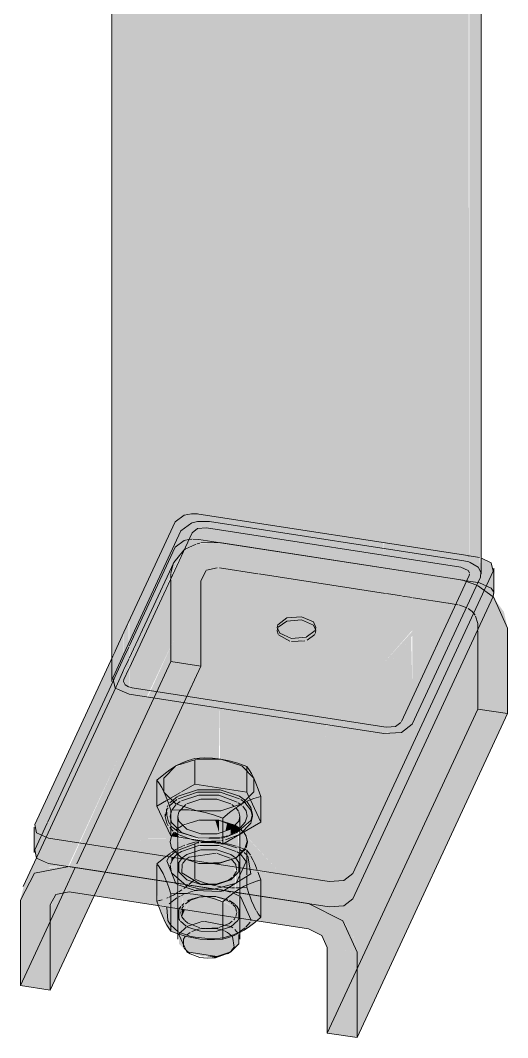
# Model space of a CAD drawing. Header units: millimetres. Extents: x -3576 to 4228, y -1686 to 5244.
# Drawn here: x -1840.1 to -1714.3, y 133.5 to 396.2 of the extents above; entities that cross this region are included whole.
import ezdxf

# ---------------------------------------------------------------- set-up
doc = ezdxf.new("R2010")
doc.units = ezdxf.units.MM
doc.layers.add('A_--------_E-', color=8, linetype='Continuous', lineweight=9)
doc.layers.add('M-_EQPT----_E', color=7, linetype='Continuous', lineweight=9)

# ---------------------------------------------------------------- blocks, each defined once
blk = doc.blocks.new('PNS-Filter column D1200 _180 Left feed 50-50_ - ASY PNS-Filter column D1200_iam-904181-В50 Аксонометрия')
at = {"layer": 'A_--------_E-'}
h = blk.add_hatch(color=254, dxfattribs=at)
h.paths.add_polyline_path([(-1813.33, 225.96), (-1811.98, 229.5), (-1812.08, 231.21), (-1813.33, 228.02), (-1813.33, 226.55)])
h.paths.add_polyline_path([(-1795.73, 580.55), (-1795.73, 581.75), (-1797.03, 580.78)])
h = blk.add_hatch(color=254, dxfattribs=at)
h.paths.add_polyline_path([(-1813.33, 228.52), (-1811.98, 231.41), (-1812.18, 240.71), (-1813.33, 237.95), (-1813.33, 229.81)])
h.paths.add_polyline_path([(-1811.98, 561.53), (-1811.98, 567.08), (-1795.73, 564.56), (-1795.73, 565.26), (-1813.03, 568.14), (-1813.33, 568.13), (-1813.33, 561.74)])
h.paths.add_polyline_path([(-1795.73, 574.3), (-1795.73, 580.55), (-1797.03, 580.78), (-1803.92, 575.66), (-1800.34, 575.07)])
h = blk.add_hatch(color=254, dxfattribs=at)
h.paths.add_polyline_path([(-1726.37, 254.95), (-1726.37, 258.24), (-1746.3, 261.32), (-1746.3, 258.03), (-1726.88, 255.03)])
h.paths.add_polyline_path([(-1730.43, 566.1), (-1726.37, 569.11), (-1726.37, 571.51), (-1738.75, 572.66), (-1758, 575.09), (-1784.62, 578.58), (-1792.05, 579.9), (-1792.05, 573.69), (-1774.76, 570.81), (-1736.18, 566.6), (-1733.64, 566.38)])
h.paths.add_polyline_path([(-1726.37, 548.98), (-1726.37, 565.75), (-1730.43, 566.1), (-1742.5, 557.49), (-1743.24, 557.35), (-1746.99, 557.72), (-1792.05, 564.49), (-1792.05, 564), (-1746.3, 556.92), (-1746.3, 551.37), (-1732.3, 549.4), (-1728.43, 549.04)])
h = blk.add_hatch(color=254, dxfattribs=at)
h.paths.add_polyline_path([(-1813.33, 238.23), (-1811.98, 241.13), (-1811.98, 561.53), (-1813.33, 561.74), (-1813.33, 251.48)])
h.paths.add_polyline_path([(-1795.73, 565.26), (-1795.73, 574.3), (-1803.92, 575.66), (-1813.33, 568.68), (-1812.69, 568.05), (-1811.17, 567.65), (-1807.48, 567.08)])
h = blk.add_hatch(color=254, dxfattribs=at)
h.paths.add_polyline_path([(-1726.37, 258.24), (-1726.37, 548.98), (-1732.3, 549.4), (-1741.82, 550.68), (-1746.3, 551.37), (-1746.3, 261.32), (-1726.88, 258.31)])
h.paths.add_polyline_path([(-1743.24, 557.35), (-1741.71, 557.72), (-1730.43, 566.1), (-1747.51, 567.66), (-1780.18, 571.71), (-1792.05, 573.69), (-1792.05, 564.69), (-1745.52, 557.49)])
h = blk.add_hatch(color=254, dxfattribs=at)
h.paths.add_polyline_path([(-1738.95, 214.46), (-1722.31, 250.31), (-1726.88, 251.78), (-1738.95, 253.65), (-1738.95, 217.45)])
h.paths.add_polyline_path([(-1724.25, 252.83), (-1724.25, 257.91), (-1726.37, 258.24), (-1726.37, 254.95), (-1724.47, 253.82)])
h.paths.add_polyline_path([(-1724.25, 565.57), (-1721.35, 565.54), (-1721.35, 570.24), (-1724.25, 568.09), (-1724.25, 565.82)])
h.paths.add_polyline_path([(-1724.25, 548.92), (-1724.25, 565.57), (-1726.37, 565.75), (-1726.24, 548.97), (-1724.53, 548.92)])
h = blk.add_hatch(color=254, dxfattribs=at)
h.paths.add_polyline_path([(-1746.3, 212.01), (-1746.3, 254.79), (-1788.84, 261.34), (-1794.02, 261.07), (-1797.85, 259.3), (-1811.98, 228.57), (-1811.98, 222.17), (-1807.45, 221.47), (-1793.53, 250.94), (-1793.53, 229.43), (-1797.91, 219.99), (-1746.97, 212.11)])
h.paths.add_polyline_path([(-1811.98, 231.41), (-1800.13, 256.77), (-1797.58, 259.9), (-1795.73, 263.88), (-1794.01, 264.96), (-1790.8, 264.92), (-1746.3, 258.03), (-1746.47, 261.35), (-1794.33, 268.67), (-1797.8, 268.41), (-1800.13, 266.66), (-1811.98, 241.13), (-1811.98, 237.95)])
h.paths.add_polyline_path([(-1770.08, 235.79), (-1773.12, 237.13), (-1773.12, 237.95), (-1769.69, 236.64), (-1765.91, 237.18), (-1763.96, 238.65), (-1764.24, 237.62), (-1766.65, 236.05), (-1767.49, 235.99)])
h.paths.add_polyline_path([(-1746.3, 551.37), (-1746.3, 556.92), (-1811.98, 567.08), (-1811.98, 561.53), (-1778.75, 556.39)])
h = blk.add_hatch(color=254, dxfattribs=at)
h.paths.add_polyline_path([(-1724.25, 548.92), (-1721.35, 548.91), (-1721.35, 565.32), (-1724.25, 565.57), (-1724.25, 555.23)])
h.paths.add_polyline_path([(-1724.25, 257.91), (-1724.53, 548.92), (-1726.37, 548.85), (-1726.37, 258.24), (-1724.25, 257.91)])
h.paths.add_polyline_path([(-1722.31, 250.31), (-1721.35, 253.02), (-1721.56, 257.49), (-1724.25, 257.91), (-1724.5, 253.96), (-1724.55, 254.14), (-1726.88, 255.03), (-1738.95, 256.89), (-1738.95, 253.65), (-1725.47, 251.33), (-1724.47, 251.01)])
for color, points in [(10, [(-1816.22, 231.99), (-1813.33, 238.23), (-1813.33, 561.74), (-1816.22, 562.19), (-1816.22, 237.95)]), (10, [(-1721.35, 257.4), (-1721.35, 548.91), (-1724.25, 548.85), (-1724.25, 257.91), (-1721.56, 257.49)]), (10, [(-1718.06, 247.35), (-1718.03, 247.42), (-1718.03, 253.96), (-1720.34, 248.98), (-1720.03, 248.76)]), (254, [(-1760.39, 167.31), (-1756.59, 167.6), (-1754.1, 169.7), (-1718.06, 247.35), (-1720.44, 248.76), (-1754.26, 175.88), (-1756.6, 187.74), (-1765.7, 168.13), (-1760.54, 167.33)]), (10, [(-1753.14, 155.57), (-1714.32, 239.22), (-1715.28, 243.43), (-1718.09, 247.3), (-1754.4, 169.25), (-1756.82, 167.58), (-1760.89, 167.39), (-1765.7, 168.13), (-1760.39, 166.21), (-1756.82, 163.65), (-1754.1, 159.78), (-1753.41, 156.77)]), (10, [(-1753.14, 133.53), (-1714.32, 217.18), (-1714.32, 239.22), (-1753.14, 155.57)]), (254, [(-1818.21, 176.25), (-1798.94, 217.8), (-1814.96, 205.29), (-1827.52, 177.69), (-1821.7, 176.79)]), (254, [(-1827.75, 177.73), (-1814.96, 205.29), (-1829.3, 194.1), (-1835.87, 179.86), (-1831.97, 178.38), (-1829.74, 178.04)]), (254, [(-1789.36, 186.14), (-1788.79, 186.51), (-1789.77, 189.64), (-1794.54, 189.47), (-1797.91, 188.15), (-1796.68, 187.19), (-1793.5, 186.14), (-1789.89, 186.14)]), (254, [(-1788.84, 186.7), (-1788.84, 189.64), (-1789.77, 189.64), (-1789.05, 187.33)]), (254, [(-1788.73, 186.35), (-1787.13, 186.88), (-1786.7, 188.93), (-1788.84, 189.64), (-1788.79, 186.51)]), (10, [(-1835.88, 179.92), (-1833.39, 185.29), (-1835.87, 186.39), (-1836.37, 188.58), (-1836.37, 182.05)]), (254, [(-1793.63, 185.02), (-1793.5, 185.05), (-1793.5, 186.14), (-1797.09, 187.33), (-1798.06, 188.3), (-1798.87, 187.78), (-1799.16, 187.17), (-1798.5, 186.51), (-1794.02, 185.02)]), (254, [(-1794.47, 185.02), (-1799.16, 186.49), (-1798.87, 185.84), (-1795.85, 185.02), (-1794.54, 185.02)]), (254, [(-1792.51, 185.02), (-1788.37, 185.18), (-1785.78, 186.04), (-1785.78, 187.33), (-1790.2, 186.14), (-1793.5, 186.14), (-1793.5, 185.02)]), (254, [(-1787.13, 186.88), (-1785.78, 187.33), (-1784.81, 188.3), (-1786.7, 188.93), (-1787.04, 187.33)]), (254, [(-1785.78, 186.04), (-1784.22, 186.66), (-1783.71, 187.49), (-1784.81, 188.3), (-1785.78, 187.33), (-1785.78, 186.51)]), (254, [(-1799.16, 185.27), (-1799.43, 186.05), (-1800.21, 186.44), (-1801.01, 185.56), (-1799.31, 185.3)]), (254, [(-1790.35, 178.49), (-1788.12, 178.73), (-1784.04, 180.31), (-1783.71, 180.96), (-1784.36, 181.62), (-1789.76, 183.11), (-1794.75, 182.87), (-1798.5, 181.62), (-1799.16, 180.64), (-1798.06, 179.83), (-1796.52, 179.43), (-1790.36, 178.49)]), (10, [(-1839.12, 172.94), (-1835.87, 176.18), (-1832.32, 177.63), (-1827.75, 177.73), (-1833.47, 178.8), (-1835.91, 179.86), (-1838.42, 174.45)]), (254, [(-1801.09, 179.03), (-1800.13, 179.99), (-1801.09, 179.98), (-1801.09, 179.21)]), (254, [(-1790.43, 178.49), (-1796.52, 179.32), (-1793.5, 178.49), (-1793.04, 178.49)]), (10, [(-1832.35, 167.83), (-1827.77, 177.69), (-1832.83, 177.42), (-1836.4, 175.96), (-1839.12, 172.94), (-1840.08, 169.02), (-1832.83, 167.9)]), (254, [(-1832.35, 167.83), (-1830.93, 170.49), (-1827.52, 171.16), (-1821.03, 170.16), (-1818.21, 176.25), (-1827.8, 177.63), (-1831.79, 169.02)]), (254, [(-1784.49, 171.04), (-1784.77, 177.61), (-1786.63, 174.17), (-1793.5, 173.26), (-1798.38, 175.85), (-1798.38, 173.19), (-1784.78, 171.08)]), (10, [(-1832.35, 145.78), (-1821.03, 170.16), (-1827.52, 171.16), (-1830.93, 170.49), (-1832.35, 167.31)]), (254, [(-1797.56, 166.53), (-1796.52, 168.77), (-1789.28, 169.67), (-1784.49, 166.91), (-1784.49, 171.04), (-1798.38, 172.94), (-1798.26, 166.64), (-1797.59, 166.53)]), (10, [(-1832.35, 145.78), (-1832.35, 167.83), (-1840.08, 169.02), (-1840.08, 146.98), (-1832.83, 145.86)]), (10, [(-1753.14, 155.57), (-1754.16, 159.87), (-1757.04, 163.81), (-1760.89, 166.58), (-1765.7, 168.13), (-1765.7, 161.6), (-1762.24, 159.78), (-1760.87, 156.77), (-1753.5, 155.63)]), (10, [(-1801.23, 161.02), (-1801.31, 167.11), (-1804.33, 167.31), (-1802.79, 163.52), (-1801.65, 161.6)]), (10, [(-1799.16, 160.26), (-1799.16, 166.77), (-1801.23, 167.09), (-1801.23, 161.02)]), (254, [(-1789.93, 158.83), (-1787.85, 158.95), (-1784.92, 159.92), (-1783.71, 160.55), (-1783.71, 164.38), (-1797.59, 166.45), (-1798.38, 164.76), (-1798.54, 166.68), (-1799.16, 166.77), (-1798.99, 160.21), (-1795.43, 159.27), (-1791.84, 158.85)]), (254, [(-1798.38, 164.76), (-1797.59, 166.53), (-1798.38, 166.65)]), (10, [(-1783.71, 160.5), (-1781.86, 161.6), (-1779.12, 163.68), (-1783.71, 164.38), (-1783.71, 160.55)]), (10, [(-1791.84, 154.48), (-1788.8, 154.67), (-1785.78, 155.67), (-1783.71, 157.74), (-1783.71, 160.5), (-1786.32, 159.39), (-1788.88, 158.89), (-1792.92, 158.93), (-1795.43, 159.27), (-1799.16, 160.26), (-1799.14, 157.73), (-1797.09, 155.67), (-1792.95, 154.48)]), (10, [(-1753.14, 133.53), (-1753.14, 155.57), (-1760.87, 156.77), (-1760.87, 134.72), (-1753.5, 133.58)]), (10, [(-1789.68, 154.16), (-1789.36, 154.48), (-1791.73, 154.48)])]:
    blk.add_hatch(color=color, dxfattribs=at).paths.add_polyline_path(points)
h = blk.add_hatch(color=254, dxfattribs=at)
h.paths.add_polyline_path([(-1811.98, 241.13), (-1800.13, 266.66), (-1797.8, 268.41), (-1794.01, 268.7), (-1746.3, 261.35), (-1746.3, 551.37), (-1811.98, 561.53), (-1811.98, 251.48)])
h.paths.add_polyline_path([(-1746.3, 254.79), (-1746.3, 258.03), (-1792.05, 265.11), (-1794.33, 264.94), (-1795.73, 263.88), (-1797.58, 259.61), (-1793.5, 261.28), (-1787.64, 261.18), (-1747.34, 254.95)])
h = blk.add_hatch(color=254, dxfattribs=at)
h.paths.add_polyline_path([(-1772.73, 175.75), (-1782.71, 186.49), (-1783.71, 185.91), (-1783.48, 182.63), (-1782.01, 182.34), (-1781.77, 182.24), (-1781.64, 181.96), (-1779.96, 179.21), (-1778.61, 176.66), (-1773.58, 175.88)])
h.paths.add_polyline_path([(-1754.26, 175.88), (-1720.34, 248.98), (-1722.35, 250.23), (-1738.95, 214.46), (-1741.74, 212.35), (-1745.34, 212.01), (-1756.6, 187.74), (-1754.95, 179.38)])
h.paths.add_polyline_path([(-1802.45, 180.35), (-1801.09, 181.33), (-1801.09, 182.57), (-1800.3, 181.84), (-1799.16, 182.87), (-1799.38, 185.31), (-1801.09, 185.56), (-1801.31, 185.03), (-1807.18, 185.02), (-1814.84, 182.26), (-1803.05, 180.44)])
h.paths.add_polyline_path([(-1815.54, 223.74), (-1813.33, 228.52), (-1813.46, 237.95), (-1816.22, 231.99), (-1816.22, 226.41), (-1815.62, 223.78)])
h.paths.add_polyline_path([(-1829.3, 194.1), (-1814.96, 205.29), (-1807.45, 221.47), (-1812.45, 222.38), (-1815.62, 223.56), (-1829.03, 194.68)])
h.paths.add_polyline_path([(-1796.21, 205.27), (-1794.02, 205.67), (-1792.13, 205.54), (-1791.93, 205.45), (-1788.81, 205.45), (-1788.84, 218.59), (-1794.31, 219.43), (-1796.19, 205.45)])
h.paths.add_polyline_path([(-1761.09, 210.51), (-1758.31, 213.86), (-1760.89, 214.13), (-1761.64, 213.3), (-1761.38, 212.01)])
h.paths.add_polyline_path([(-1798.92, 217.81), (-1796.42, 219.76), (-1797.91, 219.99), (-1798.5, 218.71)])
h.paths.add_polyline_path([(-1738.95, 253.65), (-1738.95, 256.89), (-1746.3, 258.03), (-1746.3, 254.79), (-1740.93, 253.96)])
h = blk.add_hatch(color=254, dxfattribs=at)
h.paths.add_polyline_path([(-1797.91, 219.99), (-1793.53, 229.81), (-1793.53, 251.48), (-1807.22, 221.43), (-1798.5, 220.08)])
h.paths.add_polyline_path([(-1811.98, 228.86), (-1798.5, 258.58), (-1800.3, 256.59), (-1811.98, 230.97), (-1811.98, 229.5)])
h.paths.add_polyline_path([(-1770.08, 235.79), (-1766.15, 236.18), (-1763.96, 237.83), (-1764.12, 238.53), (-1766.29, 236.89), (-1770.29, 236.7), (-1773.12, 237.95), (-1773.12, 237.13), (-1770.32, 235.9)])
h = blk.add_hatch(color=10, dxfattribs=at)
h.paths.add_polyline_path([(-1833.39, 185.29), (-1815.62, 223.78), (-1816.22, 226.41), (-1816.22, 231.99), (-1836.37, 188.58), (-1835.87, 186.39), (-1834.36, 185.73)])
h.paths.add_polyline_path([(-1720.34, 248.98), (-1718.03, 253.96), (-1718.53, 256.15), (-1721.35, 257.28), (-1721.63, 251.78), (-1722.07, 250.23), (-1721.35, 249.71)])
h = blk.add_hatch(color=254, dxfattribs=at)
h.paths.add_polyline_path([(-1781.77, 185.56), (-1781.77, 187.03), (-1782.71, 186.49), (-1782.22, 186.01)])
h.paths.add_polyline_path([(-1746.3, 212.01), (-1745.18, 212.35), (-1738.95, 225.77), (-1739.22, 236.89), (-1746.3, 228.35)])
h.paths.add_polyline_path([(-1746.3, 230.28), (-1738.95, 238.65), (-1738.95, 253.65), (-1746.3, 254.79), (-1746.3, 232.31)])
h = blk.add_hatch(color=254, dxfattribs=at)
h.paths.add_polyline_path([(-1801.09, 181.33), (-1800.54, 182.02), (-1801.09, 182.57), (-1801.09, 181.97)])
h.paths.add_polyline_path([(-1781.77, 182.01), (-1782.01, 182.34), (-1782.09, 182.12)])
h.paths.add_polyline_path([(-1814.96, 205.29), (-1798.92, 217.81), (-1797.91, 219.99), (-1807.45, 221.47), (-1813.33, 208.82)])
h.paths.add_polyline_path([(-1745.3, 212.08), (-1741.74, 212.35), (-1738.95, 214.46), (-1738.95, 225.77), (-1745.18, 212.35)])
h.paths.add_polyline_path([(-1811.98, 222.17), (-1812.05, 228.71), (-1813.33, 226.55), (-1813.33, 228.52), (-1815.32, 223.65), (-1812.45, 222.38)])
h.paths.add_polyline_path([(-1746.3, 228.35), (-1738.95, 237.22), (-1738.95, 238.42), (-1746.3, 230.28), (-1746.3, 229.81)])
h = blk.add_hatch(color=254, dxfattribs=at)
h.paths.add_polyline_path([(-1765.7, 168.13), (-1745.3, 212.08), (-1746.3, 212.01), (-1758.31, 213.86), (-1761.09, 210.51), (-1761.64, 213.3), (-1760.89, 214.26), (-1788.78, 218.58), (-1788.53, 205.45), (-1788.33, 205.45), (-1785.21, 204.42), (-1784.91, 204.66), (-1781.64, 203.54), (-1780.71, 202.19), (-1781, 201.72), (-1779.84, 200.56), (-1779.78, 199.02), (-1779.18, 199), (-1778.05, 195.31), (-1778.18, 189.1), (-1781.77, 187.03), (-1781.77, 185.56), (-1770.97, 173.84)])
h.paths.add_polyline_path([(-1815.53, 182.01), (-1807.16, 185.03), (-1801.09, 185.05), (-1801.31, 185.77), (-1804.82, 193.66), (-1804.82, 199.96), (-1801.49, 202.66), (-1801.23, 202.35), (-1799.92, 203.66), (-1796.8, 204.7), (-1796.75, 205.11), (-1796.17, 205.55), (-1794.31, 219.43), (-1796.42, 219.76), (-1798.94, 217.77), (-1815.38, 182.35)])
h.paths.add_polyline_path([(-1794.54, 192.07), (-1796.1, 192.59), (-1796.21, 192.25), (-1796.1, 192.24)])
h.paths.add_polyline_path([(-1792.4, 191.64), (-1792.74, 192.07), (-1793.85, 191.93), (-1792.43, 191.65)])
h.paths.add_polyline_path([(-1782.95, 193.86), (-1781.77, 194.73), (-1782.14, 194.67)])
h.paths.add_polyline_path([(-1784.51, 192.86), (-1783.4, 193.71), (-1784.51, 193.08)])
h.paths.add_polyline_path([(-1803.02, 196.97), (-1803.09, 198.48), (-1803.6, 198.11)])
h.paths.add_polyline_path([(-1802.45, 195.64), (-1802.16, 196.1), (-1802.95, 196.81), (-1802.64, 196.07)])
h = blk.add_hatch(color=254, dxfattribs=at)
h.paths.add_polyline_path([(-1801.09, 185.57), (-1801.31, 187.93), (-1802.29, 189.1), (-1802.29, 189.57), (-1801.09, 188.58), (-1801.09, 189.1), (-1799.16, 187.49), (-1798.87, 189.11), (-1798.06, 188.3), (-1794.02, 189.64), (-1788.7, 189.59), (-1784.81, 188.3), (-1783.71, 189.1), (-1783.48, 187.4), (-1781.77, 188.92), (-1781.56, 188.58), (-1780.57, 189.18), (-1780.84, 188.65), (-1781.77, 187.71), (-1781.77, 187.03), (-1778.05, 189.18), (-1778.05, 195.82), (-1779.31, 199.21), (-1779.84, 199.22), (-1779.84, 200.56), (-1781.19, 201.91), (-1780.81, 202.36), (-1781.77, 203.59), (-1785.09, 204.71), (-1785.21, 204.42), (-1788.81, 205.45), (-1788.84, 196.17), (-1794.54, 196), (-1797.57, 195.15), (-1796.22, 205.19), (-1796.75, 205.11), (-1796.8, 204.7), (-1800.3, 203.28), (-1801.27, 202.31), (-1801.49, 202.66), (-1804.82, 199.96), (-1804.82, 193.32), (-1801.23, 185.59)])
h.paths.add_polyline_path([(-1794.54, 192.07), (-1796.68, 192.31), (-1796.03, 192.57), (-1795.25, 192.31)])
h.paths.add_polyline_path([(-1792.4, 191.64), (-1793.84, 192.07), (-1792.74, 192.07), (-1792.42, 191.67)])
h.paths.add_polyline_path([(-1782.95, 193.86), (-1781.77, 194.73), (-1781.77, 194.47)])
h.paths.add_polyline_path([(-1784.51, 192.86), (-1784.36, 193.39), (-1783.31, 193.63), (-1784.51, 192.87)])
h.paths.add_polyline_path([(-1803.02, 196.97), (-1803.6, 198.11), (-1803.02, 198.53), (-1803.02, 198.11)])
h.paths.add_polyline_path([(-1802.45, 195.64), (-1802.86, 196.81), (-1802.16, 196.03)])
h = blk.add_hatch(color=254, dxfattribs=at)
h.paths.add_polyline_path([(-1783.55, 180.8), (-1782.19, 182.16), (-1783.71, 182.4), (-1783.57, 180.82)])
h.paths.add_polyline_path([(-1778.91, 176.71), (-1780.57, 180.39), (-1781.77, 182.01), (-1781.96, 179.21), (-1783.71, 180.64), (-1783.71, 177.45), (-1779.12, 176.74)])
h.paths.add_polyline_path([(-1799.32, 180.8), (-1799.16, 181.1), (-1799.38, 182.35), (-1800.23, 181.71), (-1799.38, 180.86)])
h.paths.add_polyline_path([(-1799.16, 179.84), (-1799.38, 180.74), (-1800.09, 179.98), (-1799.23, 179.85)])
h.paths.add_polyline_path([(-1801.09, 180.14), (-1801.31, 181.19), (-1802.29, 180.32), (-1801.31, 180.17)])
h.paths.add_polyline_path([(-1799.16, 182.47), (-1796.73, 183.52), (-1792.4, 184.15), (-1794.54, 184.39), (-1797.09, 184.95), (-1799.16, 185.02), (-1799.16, 182.57)])
h.paths.add_polyline_path([(-1783.71, 182.71), (-1783.93, 185.79), (-1787.6, 183.66), (-1784.05, 182.83)])
h.paths.add_polyline_path([(-1783.71, 186.59), (-1783.18, 186.96), (-1783.71, 187.17), (-1783.71, 186.66)])
h.paths.add_polyline_path([(-1799.16, 186.59), (-1799.38, 187.27), (-1799.69, 186.96), (-1799.38, 186.66)])
h.paths.add_polyline_path([(-1797.59, 194.99), (-1793.54, 196.17), (-1788.83, 196.2), (-1788.84, 205.45), (-1796.22, 205.19), (-1797.57, 195.15)])
h = blk.add_hatch(color=254, dxfattribs=at)
h.paths.add_polyline_path([(-1783.71, 187.49), (-1783.71, 189.4), (-1784.51, 188.2), (-1784.36, 188.15), (-1783.82, 187.6)])
h.paths.add_polyline_path([(-1799.16, 187.49), (-1798.34, 188.58), (-1799.16, 189.1), (-1799.16, 187.6)])
h.paths.add_polyline_path([(-1801.09, 187.71), (-1801.31, 188.59), (-1802.29, 189.57), (-1802.29, 188.92), (-1801.23, 187.85)])
h.paths.add_polyline_path([(-1781.77, 187.71), (-1780.57, 189.18), (-1780.57, 189.57), (-1781.77, 187.98)])
h = blk.add_hatch(color=254, dxfattribs=at)
h.paths.add_polyline_path([(-1801.08, 185.57), (-1800.08, 186.7), (-1801.09, 187.71), (-1801.09, 185.57)])
h.paths.add_polyline_path([(-1782.71, 186.49), (-1781.77, 187.03), (-1781.77, 187.71), (-1782.73, 186.51)])
h.paths.add_polyline_path([(-1783.18, 186.96), (-1781.77, 188.58), (-1781.96, 188.92), (-1783.48, 187.27)])
h.paths.add_polyline_path([(-1799.69, 186.96), (-1799.38, 187.4), (-1801.09, 189.1), (-1800.87, 188.15), (-1799.75, 187.03)])
h = blk.add_hatch(color=254, dxfattribs=at)
h.paths.add_polyline_path([(-1782.85, 186.64), (-1781.77, 187.98), (-1781.99, 188.15), (-1783.14, 186.93), (-1782.87, 186.66)])
h.paths.add_polyline_path([(-1800.01, 186.64), (-1799.75, 187.03), (-1801.09, 188.1), (-1801.09, 187.71), (-1800.04, 186.66)])
h = blk.add_hatch(color=254, dxfattribs=at)
h.paths.add_polyline_path([(-1783.71, 177.45), (-1783.71, 180.64), (-1784.81, 179.83), (-1789.57, 178.49), (-1788.84, 178.24), (-1784.74, 177.69), (-1784.49, 177.57), (-1784.2, 177.52)])
h.paths.add_polyline_path([(-1797.13, 179.52), (-1798.83, 180.31), (-1799.16, 180.31), (-1799.16, 179.84), (-1797.25, 179.54)])
h.paths.add_polyline_path([(-1783.71, 185.93), (-1783.39, 186.09), (-1782.95, 186.73), (-1783.18, 186.96), (-1783.71, 186.17), (-1783.71, 185.96)])
h.paths.add_polyline_path([(-1787.6, 183.66), (-1784.51, 185.66), (-1789.36, 184.33), (-1790.2, 184.07), (-1787.77, 183.69)])
h.paths.add_polyline_path([(-1799.16, 180.96), (-1798.5, 181.62), (-1793.5, 183.11), (-1788.52, 183), (-1783.95, 181.2), (-1783.71, 181.2), (-1783.71, 182.71), (-1786.68, 183.52), (-1792.6, 184.16), (-1796.79, 183.51), (-1799.16, 182.29), (-1799.16, 181.62)])
h.paths.add_polyline_path([(-1795.47, 184.7), (-1797.25, 185.02), (-1796.68, 184.89)])
h.paths.add_polyline_path([(-1793.9, 184.98), (-1787.85, 185.2), (-1783.71, 186.66), (-1783.85, 187.03), (-1784.51, 186.46), (-1789.51, 185.02), (-1794.02, 184.98)])
h.paths.add_polyline_path([(-1799.84, 186.46), (-1799.38, 186.66), (-1799.69, 186.96), (-1799.89, 186.51)])
h.paths.add_polyline_path([(-1798.9, 186.5), (-1798.65, 186.66), (-1799.16, 187.17), (-1798.95, 186.51)])
h = blk.add_hatch(color=254, dxfattribs=at)
h.paths.add_polyline_path([(-1799.16, 185.93), (-1799.38, 186.48), (-1799.84, 186.46), (-1799.38, 186.01)])
h.paths.add_polyline_path([(-1796.43, 185.02), (-1799.16, 185.84), (-1798.87, 185.23), (-1796.6, 185.02)])
h = blk.add_hatch(color=254, dxfattribs=at)
h.paths.add_polyline_path([(-1787.85, 183.52), (-1788.01, 183.73), (-1788.33, 183.6)])
h.paths.add_polyline_path([(-1788.7, 184.33), (-1787.74, 184.59), (-1783.71, 186.17), (-1783.92, 186.51), (-1789.36, 184.98), (-1795.47, 184.7), (-1791.93, 184.33), (-1788.84, 184.33)])
h = blk.add_hatch(color=254, dxfattribs=at)
h.paths.add_polyline_path([(-1765.7, 168.13), (-1772.73, 175.75), (-1778.82, 176.47), (-1778.05, 173.66), (-1778.05, 170.04), (-1766.29, 168.22)])
h.paths.add_polyline_path([(-1804.82, 174.18), (-1804.68, 178.49), (-1802.45, 180.35), (-1814.84, 182.26), (-1815.53, 182.01), (-1818.21, 176.25), (-1805.37, 174.27)])
h = blk.add_hatch(color=254, dxfattribs=at)
h.paths.add_polyline_path([(-1781.77, 179.03), (-1781.77, 182.01), (-1782.41, 181.93), (-1783.48, 180.74), (-1781.96, 179.21)])
h.paths.add_polyline_path([(-1800.13, 179.99), (-1799.38, 180.86), (-1800.33, 181.81), (-1801.09, 181.1), (-1801.09, 180.14), (-1800.79, 180.09)])
h = blk.add_hatch(color=254, dxfattribs=at)
h.paths.add_polyline_path([(-1778.05, 170.04), (-1778.05, 174.23), (-1779.12, 176.74), (-1783.71, 177.45), (-1783.47, 170.88), (-1778.62, 170.13)])
h.paths.add_polyline_path([(-1799.16, 173.31), (-1799.38, 179.87), (-1800.28, 179.84), (-1801.09, 179.21), (-1801.33, 180.17), (-1802.45, 180.35), (-1804.82, 178.23), (-1804.82, 174.18), (-1799.38, 173.34)])
h = blk.add_hatch(color=254, dxfattribs=at)
h.paths.add_polyline_path([(-1783.71, 170.92), (-1783.71, 177.45), (-1784.49, 177.57), (-1784.36, 171.02), (-1784.17, 170.99)])
h.paths.add_polyline_path([(-1793.5, 173.07), (-1786.33, 174.27), (-1784.77, 177.61), (-1790.43, 178.49), (-1794.39, 178.61), (-1798.5, 179.74), (-1799.16, 179.84), (-1799.16, 173.31), (-1798.38, 173.19), (-1798.38, 176.08), (-1793.29, 173.14)])
h = blk.add_hatch(color=10, dxfattribs=at)
h.paths.add_polyline_path([(-1765.7, 161.6), (-1765.7, 168.13), (-1778.05, 170.04), (-1778.05, 164.61), (-1778.75, 163.62)])
h.paths.add_polyline_path([(-1804.42, 167.59), (-1804.82, 168.75), (-1804.82, 174.18), (-1818.21, 176.25), (-1821.03, 170.16), (-1804.82, 167.65)])
h = blk.add_hatch(color=254, dxfattribs=at)
h.paths.add_polyline_path([(-1779.12, 163.68), (-1778.05, 164.61), (-1778.05, 170.04), (-1783.71, 170.92), (-1783.6, 164.37), (-1779.51, 163.74)])
h.paths.add_polyline_path([(-1799.16, 166.77), (-1799.38, 173.34), (-1804.82, 174.18), (-1804.61, 168.13), (-1804.23, 167.56), (-1799.97, 166.9)])
h = blk.add_hatch(color=254, dxfattribs=at)
h.paths.add_polyline_path([(-1783.71, 164.38), (-1783.71, 170.92), (-1784.49, 170.99), (-1784.49, 166.91), (-1789.93, 169.78), (-1796.52, 168.77), (-1797.45, 166.51), (-1784.09, 164.44)])
h.paths.add_polyline_path([(-1798.38, 166.65), (-1798.38, 173.19), (-1799.16, 173.07), (-1799.14, 166.77), (-1798.54, 166.68)])
for p, q in [((-1816.43, 225.51), (-1816.43, 562.22)), ((-1721.15, 548.92), (-1721.15, 253.27)), ((-1794.38, 268.73), (-1795.89, 268.75)), ((-1794.01, 268.7), (-1794.35, 268.73)), ((-1724.57, 257.96), (-1794.01, 268.7)), ((-1800.13, 266.66), (-1813.33, 238.23)), ((-1795.83, 266.44), (-1798.62, 264.33)), ((-1794.4, 266.78), (-1795.73, 266.47)), ((-1791.28, 266.78), (-1794.39, 266.78)), ((-1725.59, 256.62), (-1791.28, 266.78)), ((-1798.62, 264.33), (-1813.33, 232.65)), ((-1811.98, 228.86), (-1795.73, 263.88)), ((-1795.73, 263.88), (-1794.33, 264.94)), ((-1794.33, 264.94), (-1792.05, 265.11)), ((-1792.05, 265.11), (-1726.37, 254.95)), ((-1811.98, 234.6), (-1800.13, 260.13)), ((-1800.13, 260.13), (-1797.8, 261.88)), ((-1797.8, 261.88), (-1796.67, 262.15)), ((-1796.67, 262.15), (-1795.83, 262.25)), ((-1795.56, 262.26), (-1794.01, 262.17)), ((-1793.78, 261.22), (-1794.48, 261.05)), ((-1794.01, 262.17), (-1733.64, 252.83)), ((-1788.7, 261.35), (-1793.5, 261.28)), ((-1733.64, 252.83), (-1788.7, 261.35)), ((-1797.92, 259.36), (-1800.49, 256.2)), ((-1724.25, 257.91), (-1724.55, 257.95)), ((-1721.56, 257.49), (-1724.25, 257.91)), ((-1811.98, 231.44), (-1800.49, 256.2)), ((-1800.52, 256.14), (-1801.21, 253.52)), ((-1789.31, 254.84), (-1792.05, 254.18)), ((-1788.7, 254.81), (-1778.75, 253.28)), ((-1726.37, 254.95), (-1724.55, 254.14)), ((-1724.35, 256.34), (-1725.59, 256.62)), ((-1724, 256.23), (-1724.34, 256.34)), ((-1721.95, 255.01), (-1724, 256.23)), ((-1721.2, 253.73), (-1721.95, 255.01)), ((-1801.23, 253.36), (-1801.25, 252.67)), ((-1801.25, 252.67), (-1801.25, 251.97)), ((-1792.11, 254.15), (-1793.53, 251.48)), ((-1778.55, 253.24), (-1745.82, 248.18)), ((-1754.26, 175.88), (-1718.03, 253.96)), ((-1724.25, 252.83), (-1741.72, 215.17)), ((-1738.95, 214.46), (-1721.35, 252.38)), ((-1733.59, 252.82), (-1725.29, 251.54)), ((-1726.88, 251.78), (-1733.59, 252.82)), ((-1724.55, 254.14), (-1724.17, 253.51)), ((-1724.15, 253.27), (-1724.25, 252.83)), ((-1721.35, 252.38), (-1721.2, 253.73)), ((-1717.86, 254.7), (-1717.86, 248.17)), ((-1801.25, 251.69), (-1801.25, 234.83)), ((-1793.53, 251.48), (-1793.53, 229.43)), ((-1725.67, 251.55), (-1726.88, 251.78)), ((-1722.3, 250.34), (-1725.43, 251.49)), ((-1725, 251.49), (-1721.98, 251.02)), ((-1718.06, 247.36), (-1722.07, 250.23)), ((-1721.98, 251.02), (-1721.56, 250.96)), ((-1721.56, 250.96), (-1718.53, 249.61)), ((-1718.53, 249.61), (-1717.9, 248.55)), ((-1718.03, 247.42), (-1754.26, 169.35)), ((-1745.62, 248.15), (-1741.74, 247.55)), ((-1741.46, 247.51), (-1738.95, 247.12)), ((-1738.67, 247.07), (-1729.71, 245.69)), ((-1717.9, 248.55), (-1718.03, 247.42)), ((-1714.32, 239.22), (-1718, 247.3)), ((-1729.57, 245.67), (-1727.17, 245.3)), ((-1726.88, 245.25), (-1724.83, 244.51)), ((-1771.29, 241.89), (-1773.62, 240.14)), ((-1767.49, 242.18), (-1771.29, 241.89)), ((-1764.46, 240.84), (-1767.49, 242.18)), ((-1722.62, 242.38), (-1722.05, 240.42)), ((-1773.62, 240.14), (-1773.79, 239.39)), ((-1773.79, 239.39), (-1773.12, 237.95)), ((-1773.62, 239.32), (-1773.78, 238.65)), ((-1771.29, 241.08), (-1773.54, 239.47)), ((-1767.49, 241.37), (-1771.29, 241.08)), ((-1764.46, 240.02), (-1767.49, 241.37)), ((-1763.79, 239.39), (-1764.46, 240.84)), ((-1763.79, 238.69), (-1764.46, 240.02)), ((-1763.96, 238.65), (-1763.79, 239.39)), ((-1722.05, 240.42), (-1722.05, 238.77)), ((-1714.32, 217.18), (-1714.32, 239.22)), ((-1813.33, 238.23), (-1815.62, 233.28)), ((-1773.79, 238.58), (-1773.55, 237.71)), ((-1773.45, 237.53), (-1770.55, 235.88)), ((-1773.12, 237.95), (-1770.08, 236.61)), ((-1770.08, 236.61), (-1766.29, 236.89)), ((-1766.29, 236.89), (-1763.96, 238.65)), ((-1766.08, 236.15), (-1764.1, 237.57)), ((-1763.96, 237.83), (-1763.79, 238.58)), ((-1722.05, 238.57), (-1722.05, 218.37)), ((-1813.33, 231.7), (-1812.11, 234.32)), ((-1801.25, 234.83), (-1801.25, 230.63)), ((-1770.08, 235.79), (-1766.62, 235.98)), ((-1816.22, 231.99), (-1836.37, 188.58)), ((-1815.64, 233.24), (-1816.22, 231.99)), ((-1813.33, 232.65), (-1815.62, 227.7)), ((-1815.62, 226.75), (-1813.33, 231.7)), ((-1813.33, 228.54), (-1812.08, 231.23)), ((-1815.38, 224.11), (-1813.33, 228.54)), ((-1813.33, 225.96), (-1812.05, 228.71)), ((-1801.25, 230.63), (-1805.64, 221.19)), ((-1793.53, 229.43), (-1801.25, 230.63)), ((-1793.53, 229.43), (-1797.91, 219.99)), ((-1815.63, 227.69), (-1816.22, 226.41)), ((-1816.08, 225.77), (-1815.63, 226.74)), ((-1813.43, 225.51), (-1813.33, 225.96)), ((-1839.31, 172.55), (-1815.38, 224.11)), ((-1833.09, 189.11), (-1816.08, 225.77)), ((-1813.03, 224.65), (-1813.43, 225.51)), ((-1812.14, 224.09), (-1813.03, 224.65)), ((-1811.2, 223.84), (-1812.11, 224.08)), ((-1746.3, 213.8), (-1811.2, 223.84)), ((-1805.64, 221.19), (-1825.48, 178.43)), ((-1811.98, 222.17), (-1746.3, 212.01)), ((-1797.91, 219.99), (-1818.21, 176.25)), ((-1760.87, 134.72), (-1722.05, 218.37)), ((-1722.05, 218.37), (-1714.32, 217.18)), ((-1753.14, 133.53), (-1714.32, 217.18)), ((-1745.52, 213.68), (-1746.27, 213.8)), ((-1743.24, 213.85), (-1745.52, 213.68)), ((-1741.85, 214.9), (-1743.24, 213.85)), ((-1795.02, 198.98), (-1795.02, 205.29)), ((-1781.64, 203.04), (-1781.64, 203.54)), ((-1781.64, 202.36), (-1781.64, 203)), ((-1781.64, 196.97), (-1781.64, 202.35)), ((-1804.82, 193.32), (-1804.82, 199.96)), ((-1794.34, 197.52), (-1799.38, 195.84)), ((-1795.02, 198.98), (-1798.5, 196.97)), ((-1781.64, 196.91), (-1795.02, 198.98)), ((-1788.52, 197.52), (-1794.34, 197.52)), ((-1783.48, 195.84), (-1788.52, 197.52)), ((-1802.34, 194.75), (-1804.82, 193.32)), ((-1802.94, 196.79), (-1803.02, 196.97)), ((-1801.37, 195.31), (-1802.16, 194.86)), ((-1799.67, 195.02), (-1801.61, 193.35)), ((-1799.48, 195.79), (-1801.53, 194.11)), ((-1798.78, 196.81), (-1801.31, 195.34)), ((-1798.79, 194.51), (-1799.74, 193.81)), ((-1794.34, 196.87), (-1799.38, 195.19)), ((-1794.02, 196.17), (-1798.5, 194.68)), ((-1793.5, 195.06), (-1797.09, 193.86)), ((-1788.52, 196.87), (-1794.34, 196.87)), ((-1788.84, 196.17), (-1794.02, 196.17)), ((-1789.36, 195.06), (-1793.5, 195.06)), ((-1785.78, 193.86), (-1789.36, 195.06)), ((-1784.1, 194.32), (-1788.84, 196.17)), ((-1783.48, 195.19), (-1788.52, 196.87)), ((-1781.9, 194.7), (-1783.48, 195.84)), ((-1782.27, 194.36), (-1783.2, 195.02)), ((-1780.57, 192.93), (-1781.66, 194.47)), ((-1781.09, 195.72), (-1781.64, 196.91)), ((-1780.77, 195.03), (-1780.95, 195.43)), ((-1778.05, 189.18), (-1780.72, 194.94)), ((-1778.05, 189.18), (-1778.05, 195.82)), ((-1804.82, 193.32), (-1801.23, 185.59)), ((-1802.29, 192.28), (-1802.68, 190.6)), ((-1802.33, 192.63), (-1802.31, 190.93)), ((-1802, 193.47), (-1802.21, 193.1)), ((-1801.97, 192.86), (-1802.17, 192.53)), ((-1801.09, 192.09), (-1801.43, 190.6)), ((-1801.23, 185.59), (-1801.23, 192.23)), ((-1799.96, 193.61), (-1801.01, 192.27)), ((-1799.16, 191.79), (-1799.43, 190.6)), ((-1797.37, 193.69), (-1799.08, 191.95)), ((-1784.86, 193.23), (-1785.49, 193.69)), ((-1783.79, 191.96), (-1784.35, 192.75)), ((-1782.95, 193.53), (-1783.83, 194.16)), ((-1783.43, 190.6), (-1783.71, 191.79)), ((-1781.77, 192.09), (-1782.7, 193.31)), ((-1780.57, 192.28), (-1782.12, 194.24)), ((-1781.58, 190.71), (-1781.77, 192.09)), ((-1780.19, 191.25), (-1780.57, 192.93)), ((-1780.19, 190.6), (-1780.57, 192.28)), ((-1802.68, 190.6), (-1802.68, 191.25)), ((-1802.68, 190.6), (-1802.29, 188.92)), ((-1802.31, 190.93), (-1801.83, 189.22)), ((-1801.83, 189.22), (-1801.54, 188.68)), ((-1801.43, 190.6), (-1801.09, 189.1)), ((-1801.09, 189.1), (-1798.5, 186.51)), ((-1799.43, 182.37), (-1799.43, 190.6)), ((-1799.43, 190.6), (-1799.16, 189.4)), ((-1799.16, 189.4), (-1797.09, 187.33)), ((-1798.12, 188.36), (-1794.02, 189.64)), ((-1794.02, 189.64), (-1798.12, 188.36)), ((-1794.02, 189.64), (-1788.84, 189.64)), ((-1788.84, 189.64), (-1794.02, 189.64)), ((-1788.84, 189.64), (-1784.74, 188.36)), ((-1784.47, 187.99), (-1788.84, 189.64)), ((-1787.85, 183.52), (-1787.85, 190.16)), ((-1787.85, 183.52), (-1778.05, 189.18)), ((-1785.78, 187.33), (-1783.71, 189.4)), ((-1784.36, 186.51), (-1782.02, 189.14)), ((-1784.18, 186.49), (-1780.57, 189.57)), ((-1783.71, 189.4), (-1783.43, 190.6)), ((-1783.43, 190.6), (-1783.43, 182.37)), ((-1782.02, 189.14), (-1781.58, 190.71)), ((-1780.57, 189.57), (-1780.19, 191.23)), ((-1780.57, 188.92), (-1780.19, 190.6)), ((-1780.19, 191.25), (-1780.19, 190.6)), ((-1836.54, 181.3), (-1836.54, 187.84)), ((-1836.37, 182.05), (-1833.19, 188.9)), ((-1802.29, 188.92), (-1801.89, 188.21)), ((-1801.54, 187.75), (-1800.6, 186.84)), ((-1801.17, 188.15), (-1799.38, 186.66)), ((-1801.09, 185.57), (-1800.48, 186.53)), ((-1800.48, 186.53), (-1801.09, 185.57)), ((-1800.32, 186.62), (-1799.38, 186.01)), ((-1799.98, 187.06), (-1799.57, 187.42)), ((-1799.57, 187.42), (-1799.98, 187.06)), ((-1799.38, 186.66), (-1794.27, 185.14)), ((-1798.5, 186.51), (-1794.02, 185.02)), ((-1797.09, 187.33), (-1793.5, 186.14)), ((-1789.31, 186.14), (-1785.78, 187.33)), ((-1787.05, 185.29), (-1784.18, 186.49)), ((-1786.3, 185.7), (-1784.36, 186.51)), ((-1784.74, 188.36), (-1783.63, 187.67)), ((-1783.41, 187.35), (-1784.47, 187.99)), ((-1783.36, 186.08), (-1780.57, 188.92)), ((-1783.3, 187.42), (-1782.85, 187.02)), ((-1782.7, 186.78), (-1783.11, 187.13)), ((-1782.43, 186.58), (-1781.77, 185.56)), ((-1832.83, 185.05), (-1760.39, 173.84)), ((-1801.43, 184.07), (-1801.09, 185.56)), ((-1801.09, 185.56), (-1801.43, 184.07)), ((-1801.09, 182.57), (-1801.43, 184.07)), ((-1801.43, 184.07), (-1801.09, 182.57)), ((-1801.23, 185.59), (-1787.85, 183.52)), ((-1799.38, 186.01), (-1795.6, 184.57)), ((-1795.02, 184.03), (-1796.79, 183.51)), ((-1795.6, 184.57), (-1793.05, 184.17)), ((-1793.98, 184.11), (-1795.02, 184.03)), ((-1794.34, 183.8), (-1794.03, 183.85)), ((-1794.27, 185.14), (-1788.64, 184.96)), ((-1794.02, 185.02), (-1788.47, 185.23)), ((-1793.5, 186.14), (-1789.36, 186.14)), ((-1793.48, 183.92), (-1789.65, 183.94)), ((-1792.6, 184.16), (-1793.19, 184.14)), ((-1793.05, 184.17), (-1788.52, 184.33)), ((-1791.8, 184.16), (-1792.6, 184.16)), ((-1789.65, 183.94), (-1788.52, 183.8)), ((-1788.33, 183.87), (-1789.36, 184.01)), ((-1788.34, 185.01), (-1787.28, 185.23)), ((-1788.16, 185.28), (-1786.57, 185.62)), ((-1788.09, 184.4), (-1787.77, 184.46)), ((-1787.14, 184.6), (-1783.61, 185.94)), ((-1781.77, 185.56), (-1782.33, 186.4)), ((-1782.02, 182.61), (-1781.58, 184.17)), ((-1781.77, 185.56), (-1781.43, 184.07)), ((-1781.58, 184.17), (-1781.77, 185.56)), ((-1781.43, 184.07), (-1781.77, 182.57)), ((-1798.5, 179.98), (-1801.09, 182.57)), ((-1801.09, 182.57), (-1798.5, 179.98)), ((-1800.33, 181.83), (-1801.09, 181.35)), ((-1800.47, 181.21), (-1799.68, 181.72)), ((-1799.5, 181.82), (-1794.34, 183.8)), ((-1799.43, 175.84), (-1799.43, 182.37)), ((-1798.51, 182.81), (-1799.16, 182.49)), ((-1797.65, 183.19), (-1798.39, 182.87)), ((-1796.79, 183.51), (-1797.1, 183.4)), ((-1797.09, 180.8), (-1793.5, 181.99)), ((-1795.02, 182.78), (-1795.02, 183.58)), ((-1795.02, 180.32), (-1795.02, 182.78)), ((-1793.86, 183.13), (-1788.84, 183.11)), ((-1793.5, 181.99), (-1789.36, 181.99)), ((-1789.36, 181.99), (-1785.78, 180.8)), ((-1788.84, 183.11), (-1784.36, 181.62)), ((-1788.27, 183.76), (-1787.83, 183.68)), ((-1787.83, 183.68), (-1784.24, 182.52)), ((-1786.24, 183.46), (-1787.53, 183.73)), ((-1784.37, 182.94), (-1786.2, 183.45)), ((-1784.36, 179.98), (-1782.16, 182.33)), ((-1781.91, 182.31), (-1784.36, 179.98)), ((-1784.13, 181.47), (-1783.49, 181.04)), ((-1783.72, 182.73), (-1784.05, 182.83)), ((-1782.21, 182.19), (-1783.67, 182.71)), ((-1783.48, 182.12), (-1782.63, 181.58)), ((-1783.43, 182.37), (-1783.43, 175.84)), ((-1782.29, 181.32), (-1781.45, 180.52)), ((-1781.78, 182.02), (-1782.21, 182.19)), ((-1781.64, 181.51), (-1781.64, 181.96)), ((-1781.64, 181.02), (-1781.64, 181.41)), ((-1801.71, 180.11), (-1801.63, 180.21)), ((-1801.54, 180.3), (-1800.47, 181.21)), ((-1801.34, 178.32), (-1800.54, 179.92)), ((-1800.41, 180.08), (-1799.57, 180.89)), ((-1799.16, 178.73), (-1798.44, 179.77)), ((-1799.16, 176.34), (-1799.16, 178.73)), ((-1794.02, 178.49), (-1798.5, 179.98)), ((-1798.5, 179.98), (-1794.02, 178.49)), ((-1798.29, 179.91), (-1797.75, 180.37)), ((-1797.48, 179.39), (-1798.21, 178.53)), ((-1797.75, 180.37), (-1797.09, 180.8)), ((-1796.52, 180.09), (-1797.25, 179.59)), ((-1789.57, 181.16), (-1796.52, 180.09)), ((-1795.02, 178.82), (-1795.02, 180.31)), ((-1795.02, 178.46), (-1795.02, 178.82)), ((-1794.02, 178.49), (-1788.31, 178.73)), ((-1785.95, 179.84), (-1789.27, 181.11)), ((-1784.36, 179.98), (-1788.84, 178.49)), ((-1788.31, 178.73), (-1784.36, 179.98)), ((-1785.78, 180.8), (-1784.58, 179.91)), ((-1784.49, 178.22), (-1785.71, 179.66)), ((-1784.58, 179.91), (-1783.71, 178.73)), ((-1783.71, 178.73), (-1783.71, 176.34)), ((-1781.64, 180.31), (-1781.64, 180.68)), ((-1781.64, 178.25), (-1781.64, 180.28)), ((-1760.39, 167.31), (-1832.83, 178.52)), ((-1825.93, 177.45), (-1828.98, 170.88)), ((-1827.52, 177.69), (-1765.7, 168.13)), ((-1818.21, 176.25), (-1821.03, 170.16)), ((-1804.82, 174.18), (-1804.82, 178.23)), ((-1797.09, 174.27), (-1799.16, 176.34)), ((-1798.32, 178.33), (-1798.38, 176.08)), ((-1798.38, 176.08), (-1793.59, 173.19)), ((-1795.02, 174.41), (-1795.02, 178.46)), ((-1788.84, 178.49), (-1794.02, 178.49)), ((-1783.76, 176.22), (-1785.78, 174.27)), ((-1785.04, 175.25), (-1784.32, 176.55)), ((-1784.27, 176.79), (-1784.49, 178.22)), ((-1781.64, 175.53), (-1781.64, 178.24)), ((-1804.82, 168.75), (-1804.82, 174.18)), ((-1802.3, 173.68), (-1801.79, 172.3)), ((-1799.43, 173.35), (-1799.43, 175.84)), ((-1799.43, 166.82), (-1799.43, 173.35)), ((-1793.5, 173.07), (-1797.09, 174.27)), ((-1796.52, 173.11), (-1795.73, 173.78)), ((-1795.69, 173.82), (-1795.22, 174.23)), ((-1789.57, 173.14), (-1786.35, 174.22)), ((-1785.78, 174.27), (-1789.36, 173.07)), ((-1786.35, 174.22), (-1785.39, 174.91)), ((-1783.43, 175.84), (-1783.43, 170.87)), ((-1781.64, 173.96), (-1781.64, 175.26)), ((-1781.64, 172.34), (-1781.64, 173.87)), ((-1778.77, 174.04), (-1778.05, 174.23)), ((-1778.05, 170.04), (-1778.05, 174.23)), ((-1828.98, 170.88), (-1840.08, 146.98)), ((-1765.7, 161.6), (-1827.52, 171.16)), ((-1801.79, 172.3), (-1801.23, 170.65)), ((-1801.23, 170.65), (-1799.14, 170.77)), ((-1799.38, 172.94), (-1799.92, 173.3)), ((-1794.95, 171.53), (-1799.38, 172.94)), ((-1799.16, 171.16), (-1798.38, 171.68)), ((-1799.14, 170.77), (-1797.24, 170.75)), ((-1797.88, 172.05), (-1797.53, 172.3)), ((-1796.97, 170.87), (-1797.59, 170.64)), ((-1797.53, 172.3), (-1797.1, 172.63)), ((-1794.02, 171.96), (-1797.28, 172.85)), ((-1797.24, 170.75), (-1795.43, 170.61)), ((-1797.04, 172.68), (-1796.74, 172.92)), ((-1795.49, 171.38), (-1796.67, 170.98)), ((-1794.34, 171.72), (-1795.23, 171.46)), ((-1788.52, 171.26), (-1794.95, 171.53)), ((-1793.1, 171.87), (-1794.14, 171.75)), ((-1790.43, 171.79), (-1794.02, 171.96)), ((-1789.36, 173.07), (-1793.5, 173.07)), ((-1793.29, 173.14), (-1789.57, 173.14)), ((-1789.56, 171.85), (-1793.06, 171.87)), ((-1791.85, 173.3), (-1791.05, 173.07)), ((-1788.16, 171.66), (-1788.52, 171.72)), ((-1787.61, 171.43), (-1788.52, 171.26)), ((-1787.42, 171.51), (-1788.15, 171.66)), ((-1786.57, 171.3), (-1787.41, 171.51)), ((-1785.86, 171.09), (-1786.57, 171.3)), ((-1786.32, 169.9), (-1784.92, 170.99)), ((-1785.58, 172.23), (-1784.78, 172.21)), ((-1784.76, 170.67), (-1785.16, 170.84)), ((-1783.58, 172.22), (-1781.64, 172.34)), ((-1783.43, 170.87), (-1783.43, 164.34)), ((-1781.64, 172.34), (-1781.01, 170.49)), ((-1840.08, 146.98), (-1840.08, 169.02)), ((-1821.03, 170.16), (-1832.35, 145.78)), ((-1804.82, 168.75), (-1804.24, 168.9)), ((-1804.42, 167.56), (-1804.82, 168.75)), ((-1804.14, 168.93), (-1803.44, 169.14)), ((-1802.29, 169.55), (-1801.93, 169.7)), ((-1801.66, 169.81), (-1801.31, 169.98)), ((-1799.68, 169.64), (-1801.65, 168.09)), ((-1801.23, 167.09), (-1801.23, 170.65)), ((-1798.83, 170.09), (-1799.48, 169.74)), ((-1798, 170.46), (-1798.51, 170.24)), ((-1797.92, 168.15), (-1798.44, 167.68)), ((-1797.48, 168.08), (-1796.52, 168.77)), ((-1796.6, 168.98), (-1796.95, 168.79)), ((-1795.63, 169.38), (-1796.56, 169)), ((-1796.52, 168.77), (-1795.71, 169.17)), ((-1795.62, 169.21), (-1794.11, 169.68)), ((-1793.76, 169.87), (-1795.56, 169.4)), ((-1795.43, 170.61), (-1793.65, 170.33)), ((-1793.74, 169.76), (-1792.01, 169.97)), ((-1793.65, 170.33), (-1791.84, 169.92)), ((-1793.05, 169.97), (-1793.5, 169.91)), ((-1789.57, 169.94), (-1792.88, 169.99)), ((-1791.84, 169.92), (-1789.93, 169.34)), ((-1791.68, 169.98), (-1789.57, 169.84)), ((-1789.93, 169.34), (-1787.85, 168.58)), ((-1786.55, 169.11), (-1789.36, 169.91)), ((-1789.27, 169.79), (-1787.37, 169.25)), ((-1787.85, 168.58), (-1786.32, 169.9)), ((-1787.85, 165.02), (-1787.85, 168.58)), ((-1787.05, 169.12), (-1785.89, 168.47)), ((-1785.78, 168.72), (-1786.11, 168.9)), ((-1784.81, 168.04), (-1785.78, 168.72)), ((-1785.66, 168.31), (-1785.41, 168.1)), ((-1784.36, 170.49), (-1784.7, 170.65)), ((-1783.67, 170.15), (-1784.36, 170.49)), ((-1780.51, 163.9), (-1783.3, 169.94)), ((-1778.05, 164.61), (-1778.05, 170.04)), ((-1832.35, 167.83), (-1832.35, 145.78)), ((-1802.29, 167.13), (-1802.02, 163.81)), ((-1801.23, 161.02), (-1801.23, 167.09)), ((-1799.43, 158.94), (-1799.43, 166.82)), ((-1799.16, 166.64), (-1799.16, 164.25)), ((-1798.7, 167.38), (-1799.1, 166.77)), ((-1798.62, 165.88), (-1798.59, 166.21)), ((-1798.38, 164.76), (-1798.62, 165.74)), ((-1798.56, 166.35), (-1798.47, 166.68)), ((-1798.41, 166.84), (-1797.95, 167.58)), ((-1785.22, 167.92), (-1784.76, 167.37)), ((-1784.27, 167.5), (-1784.7, 167.94)), ((-1784.68, 167.26), (-1784.49, 166.91)), ((-1784.49, 166.91), (-1784.26, 166.07)), ((-1784.25, 165.8), (-1784.47, 164.79)), ((-1783.71, 166.64), (-1784.25, 167.48)), ((-1783.65, 164.38), (-1783.71, 166.64)), ((-1801.99, 163.75), (-1801.34, 162.66)), ((-1799.15, 164.24), (-1798.88, 163.76)), ((-1798.74, 163.56), (-1797.3, 162.31)), ((-1797.75, 163.85), (-1798.36, 164.72)), ((-1796.85, 163.11), (-1797.65, 163.75)), ((-1793.67, 163.37), (-1797.09, 162.21)), ((-1793.8, 161.91), (-1796.77, 163.05)), ((-1792.57, 163.51), (-1793.5, 163.4)), ((-1786.35, 162.9), (-1788.89, 161.95)), ((-1787.85, 158.95), (-1787.85, 165.02)), ((-1785.39, 163.59), (-1786.29, 162.93)), ((-1785.78, 162.18), (-1783.99, 163.76)), ((-1784.73, 164.33), (-1785.02, 163.95)), ((-1783.9, 163.9), (-1783.71, 164.25)), ((-1783.43, 164.34), (-1783.43, 158.94)), ((-1781.88, 162.02), (-1780.81, 163.32)), ((-1780.57, 163.77), (-1780.55, 163.81)), ((-1778.05, 164.61), (-1778.99, 163.78)), ((-1801.27, 162.57), (-1799.38, 160.86)), ((-1799.16, 160.73), (-1796.11, 159.66)), ((-1797.3, 162.08), (-1799.06, 160.34)), ((-1797.17, 160.01), (-1796.24, 160.69)), ((-1797.09, 162.18), (-1793.67, 161.01)), ((-1795.83, 160.91), (-1793.84, 161.59)), ((-1793.5, 160.99), (-1789.47, 160.97)), ((-1792.48, 161.73), (-1793.29, 161.82)), ((-1789.1, 161.91), (-1792.27, 161.71)), ((-1789.36, 160.99), (-1785.78, 162.18)), ((-1789.11, 161.61), (-1787.65, 161.18)), ((-1784.76, 160.23), (-1783.61, 160.79)), ((-1783.85, 160.41), (-1784.7, 161.43)), ((-1783.48, 160.86), (-1782.07, 161.85)), ((-1799.16, 160.13), (-1797.09, 155.67)), ((-1797.98, 158.95), (-1797.52, 159.66)), ((-1797.97, 156.9), (-1797.98, 158.95)), ((-1796.03, 159.64), (-1794.95, 159.44)), ((-1794.95, 159.44), (-1792.49, 159.19)), ((-1792.43, 159.19), (-1790.33, 159.14)), ((-1790.17, 159.14), (-1788.52, 159.18)), ((-1788.52, 159.18), (-1787.77, 159.31)), ((-1787.7, 159.33), (-1784.81, 160.2)), ((-1785.78, 155.67), (-1783.71, 157.74)), ((-1785.32, 159.63), (-1784.89, 156.93)), ((-1783.71, 157.74), (-1783.71, 160.13)), ((-1796.54, 155.37), (-1797.81, 156.62)), ((-1796.22, 155.17), (-1797.09, 155.67)), ((-1793.76, 154.26), (-1796.22, 155.17)), ((-1785.78, 155.67), (-1786.64, 155.17)), ((-1785.58, 155.97), (-1786.21, 155.45)), ((-1784.89, 156.93), (-1785.55, 156)), ((-1760.87, 156.77), (-1760.87, 134.72)), ((-1753.14, 155.57), (-1753.14, 133.53)), ((-1791.89, 154.04), (-1793.72, 154.26)), ((-1832.35, 145.78), (-1840.08, 146.98)), ((-1760.87, 134.72), (-1753.14, 133.53))]:
    blk.add_line(p, q, dxfattribs=at)
for points in [[(-1795.91, 268.75, 0), (-1797.8, 268.41, 0), (-1800.13, 266.66, 0)], [(-1794.74, 260.97, 0), (-1797.58, 259.61, 0), (-1797.92, 259.36, 0)], [(-1718.03, 253.96, 0), (-1718.53, 256.15, 0), (-1721.27, 257.42, 0)], [(-1724.47, 244.31, 0), (-1723.46, 243.53, 0), (-1722.74, 242.6, 0)], [(-1816.22, 226.41, 0), (-1815.62, 223.78, 0), (-1811.98, 222.17, 0)], [(-1746.3, 212.01, 0), (-1741.74, 212.35, 0), (-1738.95, 214.46, 0)], [(-1795.02, 205.61, 0), (-1796.75, 205.11, 0), (-1798.35, 204.47, 0), (-1799.92, 203.66, 0)], [(-1799.92, 203.66, 0), (-1794.54, 205.45, 0), (-1788.33, 205.45, 0)], [(-1788.33, 205.45, 0), (-1790.47, 205.69, 0), (-1792.66, 205.74, 0), (-1795.02, 205.61, 0)], [(-1781.64, 203.54, 0), (-1783.99, 204.4, 0), (-1786.19, 205.03, 0), (-1788.33, 205.45, 0)], [(-1788.33, 205.45, 0), (-1782.95, 203.66, 0), (-1779.84, 200.56, 0)], [(-1799.92, 203.66, 0), (-1801.49, 202.66, 0), (-1803.09, 201.45, 0), (-1804.82, 199.96, 0)], [(-1803.02, 196.97, 0), (-1803.02, 200.56, 0), (-1799.92, 203.66, 0)], [(-1779.84, 200.56, 0), (-1780.42, 201.7, 0), (-1781, 202.68, 0), (-1781.64, 203.54, 0)], [(-1804.82, 199.96, 0), (-1804.19, 199.09, 0), (-1803.6, 198.11, 0), (-1803.02, 196.97, 0)], [(-1779.84, 200.56, 0), (-1779.84, 196.97, 0), (-1782.95, 193.86, 0)], [(-1778.05, 195.82, 0), (-1778.68, 197.67, 0), (-1779.27, 199.22, 0), (-1779.84, 200.56, 0)], [(-1803.02, 196.97, 0), (-1802.45, 195.64, 0), (-1801.86, 194.08, 0), (-1801.23, 192.23, 0)], [(-1794.54, 192.07, 0), (-1799.92, 193.86, 0), (-1802.94, 196.79, 0)], [(-1782.95, 193.86, 0), (-1781.38, 194.67, 0), (-1779.78, 195.31, 0), (-1778.05, 195.82, 0)], [(-1801.23, 192.23, 0), (-1798.87, 192.36, 0), (-1796.68, 192.31, 0), (-1794.54, 192.07, 0)], [(-1782.95, 193.86, 0), (-1788.33, 192.07, 0), (-1794.54, 192.07, 0)], [(-1794.54, 192.07, 0), (-1792.4, 191.64, 0), (-1790.2, 191.02, 0), (-1787.85, 190.16, 0)], [(-1787.85, 190.16, 0), (-1786.12, 191.65, 0), (-1784.51, 192.86, 0), (-1782.95, 193.86, 0)], [(-1836.37, 188.58, 0), (-1835.87, 186.39, 0), (-1832.83, 185.05, 0)], [(-1799.38, 187.57, 0), (-1798.5, 188.15, 0), (-1798.12, 188.36, 0)], [(-1798.12, 188.36, 0), (-1798.5, 188.15, 0), (-1799.38, 187.57, 0)], [(-1789.63, 184.04, 0), (-1790.41, 184.1, 0), (-1791.8, 184.16, 0)], [(-1832.83, 178.52, 0), (-1835.87, 179.86, 0), (-1836.37, 182.05, 0)], [(-1799.16, 182.49, 0), (-1799.92, 182.08, 0), (-1800.29, 181.86, 0)], [(-1799.38, 181.04, 0), (-1798.5, 181.62, 0), (-1794.02, 183.11, 0)], [(-1780.69, 180.6, 0), (-1781.08, 181.2, 0), (-1781.64, 181.96, 0)], [(-1801.31, 181.2, 0), (-1801.45, 181.1, 0), (-1803.05, 179.9, 0), (-1804.82, 178.37, 0)], [(-1799.92, 173.3, 0), (-1802.29, 179.21, 0), (-1801.73, 180.09, 0)], [(-1783.3, 180.89, 0), (-1781.77, 179.03, 0), (-1784.36, 173.45, 0), (-1790.43, 171.79, 0)], [(-1781.35, 180.41, 0), (-1780.57, 175.85, 0), (-1787.61, 171.43, 0)], [(-1778.92, 176.73, 0), (-1779.12, 177.26, 0), (-1779.6, 178.44, 0), (-1780.08, 179.47, 0), (-1780.56, 180.38, 0)], [(-1840.08, 169.02, 0), (-1836.4, 175.96, 0), (-1827.52, 177.69, 0)], [(-1804.71, 178.24, 0), (-1804.26, 177.61, 0), (-1803.75, 176.79, 0), (-1803.26, 175.88, 0), (-1802.79, 174.85, 0), (-1802.35, 173.81, 0)], [(-1797.28, 172.85, 0), (-1801.09, 176.04, 0), (-1801.39, 178.07, 0)], [(-1778.05, 174.23, 0), (-1778.61, 175.88, 0), (-1778.76, 176.3, 0)], [(-1794.87, 174.35, 0), (-1792.6, 173.53, 0), (-1791.89, 173.31, 0)], [(-1784.78, 171.09, 0), (-1783.6, 171.89, 0), (-1782.3, 172.64, 0), (-1780.97, 173.27, 0), (-1779.58, 173.79, 0), (-1778.85, 174.02, 0)], [(-1760.39, 173.84, 0), (-1756.59, 174.13, 0), (-1754.26, 175.88, 0)], [(-1827.52, 171.16, 0), (-1830.93, 170.49, 0), (-1832.35, 167.83, 0)], [(-1801.22, 170.02, 0), (-1800.57, 170.35, 0), (-1799.49, 170.96, 0)], [(-1790.97, 173.05, 0), (-1790.41, 172.91, 0), (-1789.57, 172.72, 0)], [(-1789.17, 172.64, 0), (-1788.33, 172.5, 0), (-1787.49, 172.38, 0)], [(-1787.41, 172.37, 0), (-1786.24, 172.27, 0), (-1785.79, 172.24, 0)], [(-1784.5, 172.2, 0), (-1784.05, 172.21, 0), (-1783.72, 172.22, 0)], [(-1780.97, 170.4, 0), (-1780.4, 168.89, 0), (-1779.84, 167.6, 0), (-1779.28, 166.48, 0)], [(-1765.7, 168.13, 0), (-1756.82, 163.65, 0), (-1753.14, 155.57, 0)], [(-1754.26, 169.35, 0), (-1756.59, 167.6, 0), (-1760.39, 167.31, 0)], [(-1801.23, 161.02, 0), (-1801.79, 161.78, 0), (-1802.3, 162.61, 0), (-1802.79, 163.52, 0), (-1803.26, 164.54, 0), (-1803.75, 165.72, 0), (-1804.26, 167.1, 0), (-1804.42, 167.56, 0)], [(-1779.16, 166.27, 0), (-1778.7, 165.5, 0), (-1778.05, 164.61, 0)], [(-1785.26, 161.88, 0), (-1785.78, 162.21, 0), (-1792.34, 163.53, 0)], [(-1779.14, 163.65, 0), (-1779.58, 163.28, 0), (-1780.97, 162.2, 0), (-1782.3, 161.3, 0), (-1783.6, 160.55, 0), (-1784.92, 159.92, 0), (-1786.32, 159.39, 0), (-1787.85, 158.95, 0)], [(-1787.85, 158.95, 0), (-1789.93, 158.83, 0), (-1791.84, 158.85, 0), (-1793.65, 158.99, 0), (-1795.43, 159.27, 0), (-1797.24, 159.68, 0), (-1799.14, 160.26, 0), (-1801.23, 161.02, 0)], [(-1793.64, 161.64, 0), (-1793.19, 161.71, 0), (-1789.19, 161.63, 0)], [(-1787.41, 161.09, 0), (-1786.64, 160.7, 0), (-1785.32, 159.63, 0)], [(-1765.7, 161.6, 0), (-1762.28, 159.87, 0), (-1760.87, 156.77, 0)], [(-1797.09, 155.67, 0), (-1789.36, 154.48, 0), (-1785.78, 155.67, 0)], [(-1786.21, 155.45, 0), (-1789.68, 154.16, 0), (-1791.89, 154.04, 0)]]:
    blk.add_polyline3d(points, dxfattribs=at)
blk = doc.blocks.new('PNS-Filter column D1200 _180 Left feed 50-50_ - Standard-909429-В50 Аксонометрия')
blk.add_blockref('PNS-Filter column D1200 _180 Left feed 50-50_ - ASY PNS-Filter column D1200_iam-904181-В50 Аксонометрия', (0, 0))

msp = doc.modelspace()

# ---------------------------------------------------------------- block references
at = {"layer": 'M-_EQPT----_E'}
msp.add_blockref('PNS-Filter column D1200 _180 Left feed 50-50_ - Standard-909429-В50 Аксонометрия', (0, 0), dxfattribs=at)

doc.saveas('drawing.dxf')
